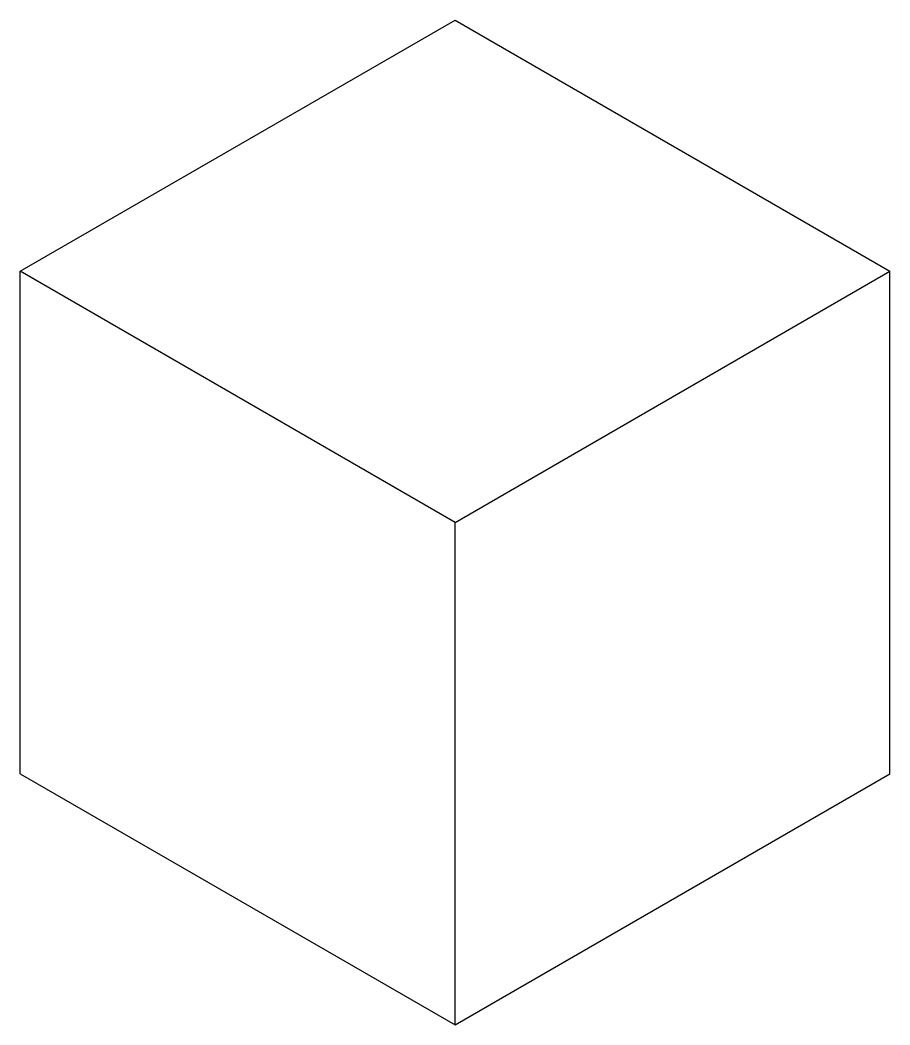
# Model space of a CAD drawing. Header units: millimetres. Extents: x -87 to 87, y 0 to 200.
import ezdxf

# ---------------------------------------------------------------- set-up
doc = ezdxf.new("R2010")
doc.units = ezdxf.units.MM

msp = doc.modelspace()

# ---------------------------------------------------------------- linework, layer by layer
for p, q in [((-86.6, 150), (0, 200)), ((0, 200), (86.6, 150)), ((-86.6, 50), (-86.6, 150)), ((0, 100), (-86.6, 150)), ((0, 100), (86.6, 150)), ((86.6, 50), (86.6, 150)), ((0, 0), (0, 100)), ((-86.6, 50), (0, 0)), ((0, 0), (86.6, 50))]:
    msp.add_line(p, q)

doc.saveas('drawing.dxf')
